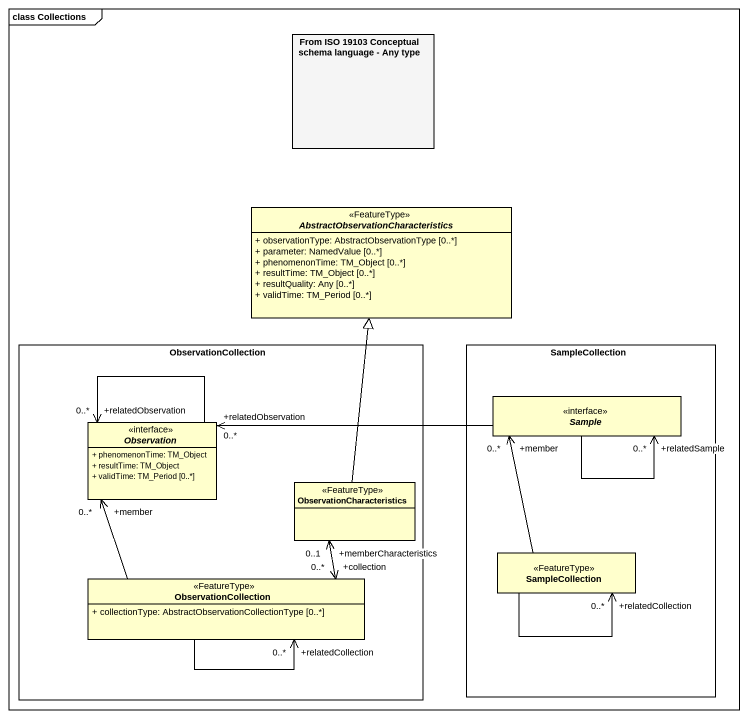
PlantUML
@startuml
mainframe class Collections
allowmixing
hide circle
hide empty members
skinparam classAttributeIconSize 0
rectangle "From ISO 19103 Conceptual schema language - Any type" as From_ISO_19103_Conceptual #F5F5F5
abstract class "AbstractObservationCharacteristics" as AbstractObservationCharacter <<FeatureType>> {
  + observationType: AbstractObservationType [0..*]
  + parameter: NamedValue [0..*]
  + phenomenonTime: TM_Object [0..*]
  + resultTime: TM_Object [0..*]
  + resultQuality: Any [0..*]
  + validTime: TM_Period [0..*]
}
rectangle ObservationCollection {
  interface Observation {
    + phenomenonTime: TM_Object
    + resultTime: TM_Object
    + validTime: TM_Period [0..*]
  }
  class ObservationCharacteristics <<FeatureType>>
  class "ObservationCollection" as ObservationCollection_2 <<FeatureType>> {
    + collectionType: AbstractObservationCollectionType [0..*]
  }
}
rectangle SampleCollection {
  interface Sample
  class "SampleCollection" as SampleCollection_2 <<FeatureType>>
}
Sample --> "+relatedSample\n0..*" Sample
Sample -left-> "+relatedObservation\n0..*" Observation
Observation --> "+relatedObservation\n0..*" Observation
ObservationCharacteristics -up-|> AbstractObservationCharacter
SampleCollection_2 -up-> "+member\n0..*" Sample
SampleCollection_2 --> "+relatedCollection\n0..*" SampleCollection_2
ObservationCollection_2 -up-> "+member\n0..*" Observation
ObservationCollection_2 "+collection\n0..*" <-up-> "+memberCharacteristics\n0..1" ObservationCharacteristics
ObservationCollection_2 --> "+relatedCollection\n0..*" ObservationCollection_2
@enduml
